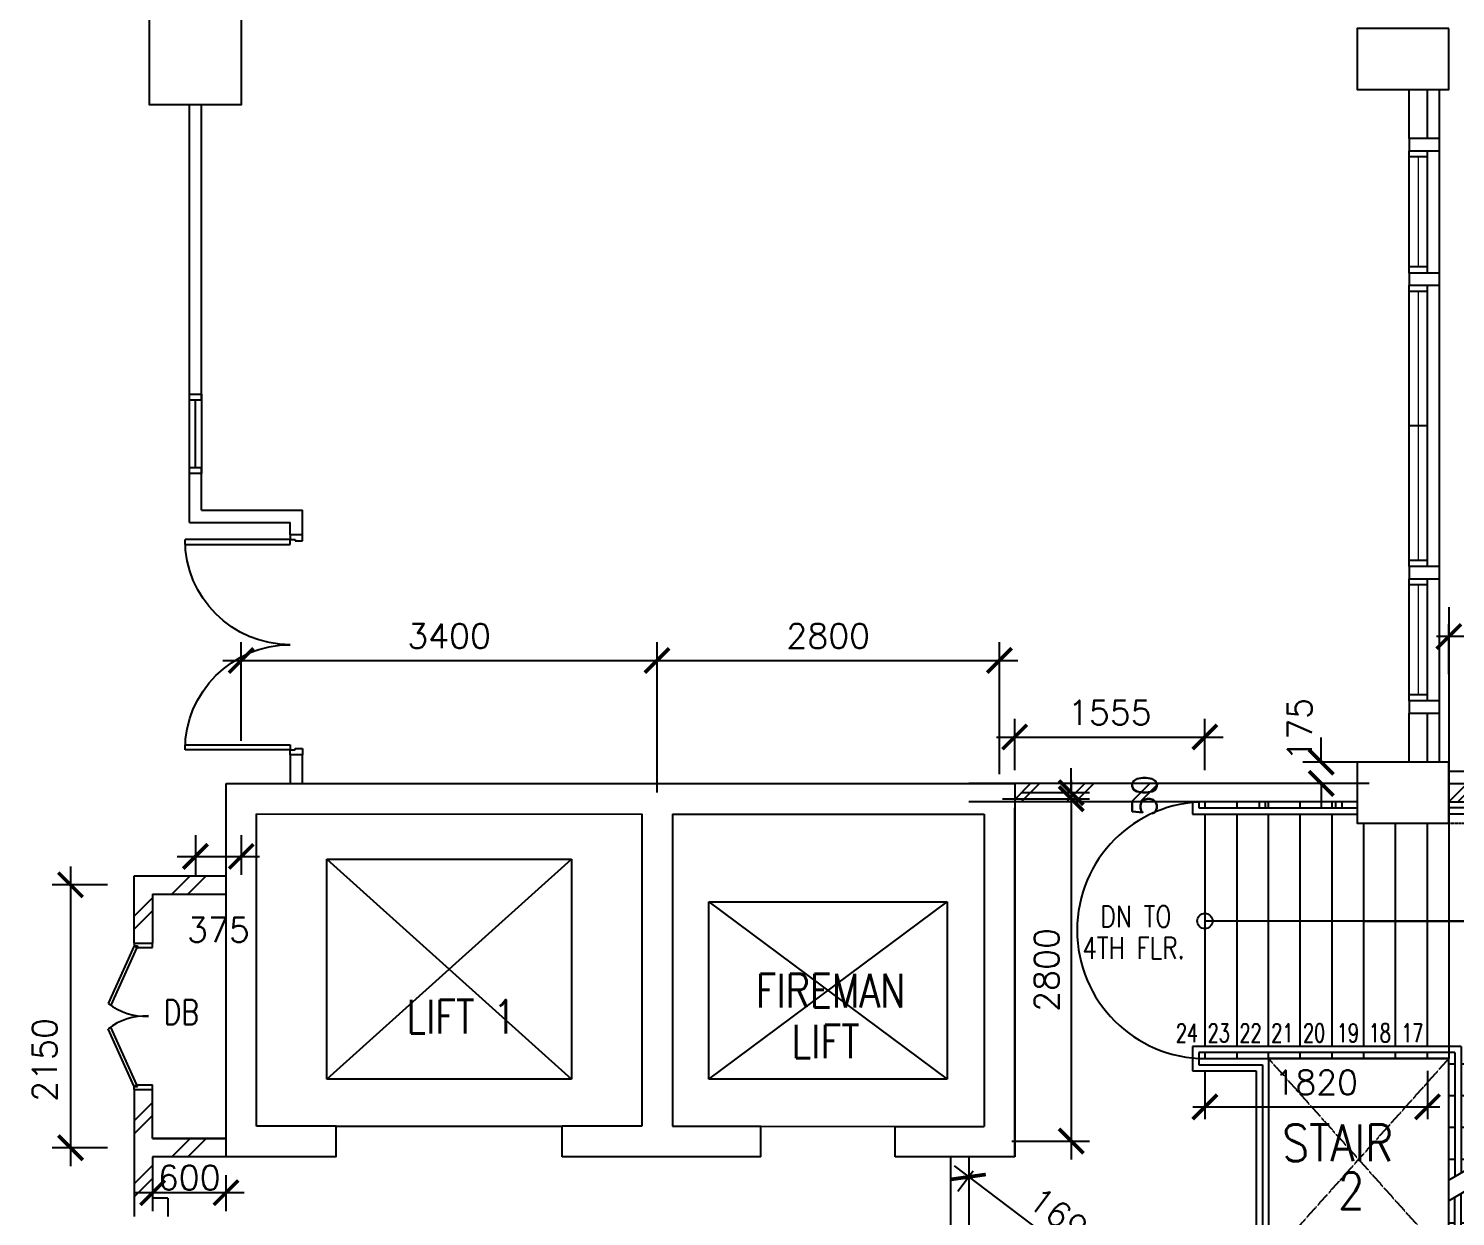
# Model space of a CAD drawing. Extents: x 2266480 to 2632177, y -858634 to -757244.
# Drawn here: x 2517684 to 2529354, y -811891 to -802174 of the extents above; entities that cross this region are included whole.
import ezdxf

# ---------------------------------------------------------------- set-up
doc = ezdxf.new("R2010")
doc.units = 0
doc.header["$LTSCALE"] = 10
doc.header["$MEASUREMENT"] = 0
doc.linetypes.add('HIDDEN', pattern=[0.375, 0.25, -0.125])
doc.layers.get('0').update_dxf_attribs({"linetype": 'CONTINUOUS'})
doc.layers.get('DEFPOINTS').update_dxf_attribs({"linetype": 'CONTINUOUS'})
for name, color, linetype in [('COL', 3, 'CONTINUOUS'), ('DIM', 7, 'CONTINUOUS'), ('DOOR', 5, 'CONTINUOUS'), ('DR', 7, 'CONTINUOUS'), ('FITT', 5, 'CONTINUOUS'), ('H', 1, 'CONTINUOUS'), ('hatch', 7, 'CONTINUOUS'), ('LINE', 7, 'CONTINUOUS'), ('partition', 7, 'CONTINUOUS'), ('rail', 1, 'CONTINUOUS'), ('stair', 7, 'CONTINUOUS'), ('T25', 7, 'CONTINUOUS'), ('WALL', 2, 'CONTINUOUS'), ('WIN', 5, 'CONTINUOUS')]:
    doc.layers.add(name, color=color, linetype=linetype)
doc.styles.add('ROMANS', font='romans')
doc.styles.get("Standard").update_dxf_attribs({"font": 'ROMANS.SHX'})
doc.dimstyles.new('STANDARD$0', dxfattribs={"dimscale": 0, "dimtxt": 8, "dimasz": 6, "dimexe": 1, "dimexo": 1, "dimgap": 3, "dimtad": 1, "dimdec": 0, "dimlfac": -1, "dimrnd": 1, "dimzin": 0, "dimdsep": 46, "dimtxsty": 'Standard', "dimcen": 0, "dimclrd": 5, "dimclre": 250, "dimadec": 0, "dimazin": 0, "dimtfac": 1, "dimtdec": 4, "dimtofl": 0, "dimtmove": 0, "dimatfit": 3, "dimfxl": 1, "dimtolj": 1, "dimtzin": 0, "dimarcsym": 0})

# ---------------------------------------------------------------- blocks, each defined once
blk = doc.blocks.new('FG')
at = {"layer": 'LINE', "linetype": 'Continuous'}
for points in [[(0, 0), (50, 0), (50, 100), (0, 100)], [(600, 0), (650, 0), (650, 100), (600, 100)]]:
    blk.add_lwpolyline(points, close=True, dxfattribs=at)
at = {"layer": 'LINE', "color": 5, "linetype": 'Continuous'}
for points in [[(600, 100), (50, 100)], [(50, 0), (600, 0)]]:
    blk.add_lwpolyline(points, dxfattribs=at)
at = {"layer": 'LINE', "color": 1, "linetype": 'Continuous'}
blk.add_lwpolyline([(50, 50), (600, 50)], dxfattribs=at)
blk = doc.blocks.new('_ARCHTICK')
at = {"color": 0, "linetype": 'ByBlock', "const_width": 0.15}
blk.add_lwpolyline([(-0.5, -0.5), (0.5, 0.5)], dxfattribs=at)
blk = doc.blocks.new('*D203')
at = {"color": 7, "lineweight": -2, "transparency": 16777216}
for p, q in [((2528256, -808174), (2528256, -807974)), ((2528649, -808174), (2528106, -808174)), ((2528649, -808349), (2528106, -808349)), ((2528256, -808349), (2528256, -808549))]:
    blk.add_line(p, q, dxfattribs=at)
at = {"layer": 'DEFPOINTS', "color": 0, "transparency": 16777216}
for p in [(2528256, -808174), (2528799, -808174), (2528799, -808349)]:
    blk.add_point(p, dxfattribs=at)
at = {"color": 7, "lineweight": -2, "transparency": 16777216, "xscale": 200, "yscale": 200, "zscale": 200}
for p, rotation in [((2528256, -808174), 270), ((2528256, -808349), 90)]:
    blk.add_blockref('_ARCHTICK', p, dxfattribs=dict(at, rotation=rotation))
at = {"color": 7, "transparency": 16777216, "insert": (2528080, -807906), "char_height": 200, "attachment_point": 5, "rotation": 90, "style": 'ROMANS'}
blk.add_mtext('\\A1;175', dxfattribs=at)
blk = doc.blocks.new('*D206')
at = {"layer": 'DEFPOINTS', "color": 0, "transparency": 16777216}
for p in [(2527304, -807969), (2525749, -808390), (2527304, -808390)]:
    blk.add_point(p, dxfattribs=at)
at = {"layer": 'DIM', "color": 7, "lineweight": -2, "transparency": 16777216}
for p, q in [((2525749, -808240), (2525749, -807819)), ((2527304, -808240), (2527304, -807819)), ((2525599, -807969), (2527454, -807969))]:
    blk.add_line(p, q, dxfattribs=at)
at = {"layer": 'DIM', "color": 7, "lineweight": -2, "transparency": 16777216, "xscale": 200, "yscale": 200, "zscale": 200, "rotation": 180}
blk.add_blockref('_ARCHTICK', (2525749, -807969), dxfattribs=at)
at = {"layer": 'DIM', "color": 7, "lineweight": -2, "transparency": 16777216, "xscale": 200, "yscale": 200, "zscale": 200}
blk.add_blockref('_ARCHTICK', (2527304, -807969), dxfattribs=at)
at = {"layer": 'DIM', "color": 7, "transparency": 16777216, "insert": (2526527, -807769), "char_height": 200, "attachment_point": 5, "style": 'ROMANS'}
blk.add_mtext('\\A1;1555', dxfattribs=at)
blk = doc.blocks.new('*D31')
at = {"layer": 'DEFPOINTS', "color": 0, "transparency": 16777216}
for p in [(2789953, -822492), (2792033, -822492), (2789953, -823199)]:
    blk.add_point(p, dxfattribs=at)
at = {"layer": 'stair', "color": 7, "lineweight": -2, "transparency": 16777216}
for p, q in [((2789953, -822592), (2789953, -823299)), ((2792033, -822592), (2792033, -823299)), ((2792133, -823199), (2789853, -823199))]:
    blk.add_line(p, q, dxfattribs=at)
at = {"layer": 'stair', "color": 7, "lineweight": -2, "transparency": 16777216, "xscale": 200, "yscale": 200, "zscale": 200, "rotation": 180}
blk.add_blockref('_ARCHTICK', (2789953, -823199), dxfattribs=at)
at = {"layer": 'stair', "color": 7, "lineweight": -2, "transparency": 16777216, "xscale": 200, "yscale": 200, "zscale": 200}
blk.add_blockref('_ARCHTICK', (2792033, -823199), dxfattribs=at)
at = {"layer": 'stair', "color": 7, "transparency": 16777216, "insert": (2790993, -822999), "char_height": 200, "attachment_point": 5, "style": 'ROMANS'}
blk.add_mtext('\\A1;2080', dxfattribs=at)
blk = doc.blocks.new('*D26')
at = {"color": 7, "lineweight": -2, "transparency": 16777216}
for p, q in [((2795290, -816892), (2795290, -819017)), ((2794799, -816992), (2795390, -816992)), ((2794799, -818917), (2795390, -818917))]:
    blk.add_line(p, q, dxfattribs=at)
at = {"layer": 'DEFPOINTS', "color": 0, "transparency": 16777216}
for p in [(2794699, -816992), (2794699, -818917), (2795290, -818917)]:
    blk.add_point(p, dxfattribs=at)
at = {"color": 7, "lineweight": -2, "transparency": 16777216, "xscale": 200, "yscale": 200, "zscale": 200}
for p, rotation in [((2795290, -816992), 90), ((2795290, -818917), 270)]:
    blk.add_blockref('_ARCHTICK', p, dxfattribs=dict(at, rotation=rotation))
at = {"color": 7, "transparency": 16777216, "insert": (2795090, -817954), "char_height": 200, "attachment_point": 5, "rotation": 90, "style": 'ROMANS'}
blk.add_mtext('\\A1;1925', dxfattribs=at)
blk = doc.blocks.new('*D27')
at = {"color": 7, "lineweight": -2, "transparency": 16777216}
for p, q in [((2792208, -815772), (2792208, -815364)), ((2794133, -815772), (2794133, -815364)), ((2794233, -815464), (2792108, -815464))]:
    blk.add_line(p, q, dxfattribs=at)
at = {"layer": 'DEFPOINTS', "color": 0, "transparency": 16777216}
for p in [(2792208, -815464), (2792208, -815872), (2794133, -815872)]:
    blk.add_point(p, dxfattribs=at)
at = {"color": 7, "lineweight": -2, "transparency": 16777216, "xscale": 200, "yscale": 200, "zscale": 200, "rotation": 180}
blk.add_blockref('_ARCHTICK', (2792208, -815464), dxfattribs=at)
at = {"color": 7, "lineweight": -2, "transparency": 16777216, "xscale": 200, "yscale": 200, "zscale": 200}
blk.add_blockref('_ARCHTICK', (2794133, -815464), dxfattribs=at)
at = {"color": 7, "transparency": 16777216, "insert": (2793170, -815264), "char_height": 200, "attachment_point": 5, "style": 'ROMANS'}
blk.add_mtext('\\A1;1925', dxfattribs=at)
blk = doc.blocks.new('*D28')
at = {"color": 7, "lineweight": -2, "transparency": 16777216}
for p, q in [((2795290, -822592), (2795290, -820467)), ((2794799, -820567), (2795390, -820567)), ((2794799, -822492), (2795390, -822492))]:
    blk.add_line(p, q, dxfattribs=at)
at = {"layer": 'DEFPOINTS', "color": 0, "transparency": 16777216}
for p in [(2794699, -820567), (2795290, -820567), (2794699, -822492)]:
    blk.add_point(p, dxfattribs=at)
at = {"color": 7, "lineweight": -2, "transparency": 16777216, "xscale": 200, "yscale": 200, "zscale": 200}
for p, rotation in [((2795290, -820567), 90), ((2795290, -822492), 270)]:
    blk.add_blockref('_ARCHTICK', p, dxfattribs=dict(at, rotation=rotation))
at = {"color": 7, "transparency": 16777216, "insert": (2795090, -821529), "char_height": 200, "attachment_point": 5, "rotation": 90, "style": 'ROMANS'}
blk.add_mtext('\\A1;1925', dxfattribs=at)
blk = doc.blocks.new('*D29')
at = {"color": 7, "lineweight": -2, "transparency": 16777216}
for p, q in [((2795290, -820667), (2795290, -818817)), ((2794799, -818917), (2795390, -818917)), ((2794799, -820567), (2795390, -820567))]:
    blk.add_line(p, q, dxfattribs=at)
at = {"layer": 'DEFPOINTS', "color": 0, "transparency": 16777216}
for p in [(2794699, -818917), (2795290, -818917), (2794699, -820567)]:
    blk.add_point(p, dxfattribs=at)
at = {"color": 7, "lineweight": -2, "transparency": 16777216, "xscale": 200, "yscale": 200, "zscale": 200}
for p, rotation in [((2795290, -818917), 90), ((2795290, -820567), 270)]:
    blk.add_blockref('_ARCHTICK', p, dxfattribs=dict(at, rotation=rotation))
at = {"color": 7, "transparency": 16777216, "insert": (2795090, -819742), "char_height": 200, "attachment_point": 5, "rotation": 90, "style": 'ROMANS'}
blk.add_mtext('\\A1;1650', dxfattribs=at)
blk = doc.blocks.new('*D30')
at = {"color": 7, "lineweight": -2, "transparency": 16777216}
for p, q in [((2794763, -818862), (2794763, -820622)), ((2794506, -818962), (2794863, -818962)), ((2794506, -820522), (2794863, -820522))]:
    blk.add_line(p, q, dxfattribs=at)
at = {"layer": 'DEFPOINTS', "color": 0, "transparency": 16777216}
for p in [(2794406, -818962), (2794406, -820522), (2794763, -820522)]:
    blk.add_point(p, dxfattribs=at)
at = {"color": 7, "lineweight": -2, "transparency": 16777216, "xscale": 200, "yscale": 200, "zscale": 200}
for p, rotation in [((2794763, -818962), 90), ((2794763, -820522), 270)]:
    blk.add_blockref('_ARCHTICK', p, dxfattribs=dict(at, rotation=rotation))
at = {"color": 7, "transparency": 16777216, "insert": (2794563, -819742), "char_height": 200, "attachment_point": 5, "rotation": 90, "style": 'ROMANS'}
blk.add_mtext('\\A1;1560', dxfattribs=at)
blk = doc.blocks.new('*D32')
at = {"layer": 'DEFPOINTS', "color": 0, "transparency": 16777216}
for p in [(2790213, -818917), (2792033, -818917), (2792033, -819312)]:
    blk.add_point(p, dxfattribs=at)
at = {"layer": 'stair', "color": 7, "lineweight": -2, "transparency": 16777216}
for p, q in [((2790213, -819017), (2790213, -819412)), ((2792033, -819017), (2792033, -819412)), ((2790113, -819312), (2792133, -819312))]:
    blk.add_line(p, q, dxfattribs=at)
at = {"layer": 'stair', "color": 7, "lineweight": -2, "transparency": 16777216, "xscale": 200, "yscale": 200, "zscale": 200, "rotation": 180}
blk.add_blockref('_ARCHTICK', (2790213, -819312), dxfattribs=at)
at = {"layer": 'stair', "color": 7, "lineweight": -2, "transparency": 16777216, "xscale": 200, "yscale": 200, "zscale": 200}
blk.add_blockref('_ARCHTICK', (2792033, -819312), dxfattribs=at)
at = {"layer": 'stair', "color": 7, "transparency": 16777216, "insert": (2791123, -819112), "char_height": 200, "attachment_point": 5, "style": 'ROMANS'}
blk.add_mtext('\\A1;1820', dxfattribs=at)
blk = doc.blocks.new('*D208')
at = {"layer": 'DEFPOINTS', "color": 0, "transparency": 16777216}
for p in [(2525499, -811399), (2526865, -812429), (2526738, -812596)]:
    blk.add_point(p, dxfattribs=at)
at = {"layer": 'DIM', "color": 7, "lineweight": -2, "transparency": 16777216}
for p, q in [((2525253, -811477), (2526858, -812687)), ((2525409, -811519), (2525283, -811687)), ((2526775, -812548), (2526648, -812716))]:
    blk.add_line(p, q, dxfattribs=at)
at = {"layer": 'DIM', "color": 7, "lineweight": -2, "transparency": 16777216, "xscale": 200, "yscale": 200, "zscale": 200}
for p, rotation in [((2525373, -811567), 142.9878429940844), ((2526738, -812596), 322.9878429940844)]:
    blk.add_blockref('_ARCHTICK', p, dxfattribs=dict(at, rotation=rotation))
at = {"layer": 'DIM', "color": 7, "transparency": 16777216, "insert": (2526176, -811922), "char_height": 200, "attachment_point": 5, "rotation": 322.9878, "style": 'ROMANS'}
blk.add_mtext('\\A1;1695', dxfattribs=at)
blk = doc.blocks.new('D1800-A')
at = {"layer": 'DR'}
for p, q in [((0, 0), (100, 0)), ((0, -50), (0, 0)), ((100, 0), (100, -40)), ((60, -50), (0, -50)), ((100, -40), (60, -40)), ((60, -40), (60, -50)), ((100, -40), (960, -40)), ((100, -80), (100, -40)), ((959, -80), (100, -80)), ((60, -1750), (0, -1750)), ((0, -1750), (0, -1800)), ((60, -1760), (60, -1750)), ((959, -1720), (100, -1720)), ((100, -1720), (100, -1760)), ((0, -1800), (100, -1800)), ((100, -1760), (60, -1760)), ((100, -1760), (960, -1760)), ((100, -1800), (100, -1760))]:
    blk.add_line(p, q, dxfattribs=at)
for centre, start, end in [((100, -40), 270.0001, 0), ((100, -1760), 0, 90)]:
    blk.add_arc(centre, 860, start, end, dxfattribs=at)
blk = doc.blocks.new('*D195')
at = {"layer": 'DEFPOINTS', "color": 0, "transparency": 16777216}
for p in [(2518699, -811403), (2519299, -811403), (2518699, -811696)]:
    blk.add_point(p, dxfattribs=at)
at = {"layer": 'DIM', "color": 7, "lineweight": -2, "transparency": 16777216}
for p, q in [((2518699, -811553), (2518699, -811846)), ((2519299, -811553), (2519299, -811846)), ((2519449, -811696), (2518549, -811696))]:
    blk.add_line(p, q, dxfattribs=at)
at = {"layer": 'DIM', "color": 7, "lineweight": -2, "transparency": 16777216, "xscale": 200, "yscale": 200, "zscale": 200, "rotation": 180}
blk.add_blockref('_ARCHTICK', (2518699, -811696), dxfattribs=at)
at = {"layer": 'DIM', "color": 7, "lineweight": -2, "transparency": 16777216, "xscale": 200, "yscale": 200, "zscale": 200}
blk.add_blockref('_ARCHTICK', (2519299, -811696), dxfattribs=at)
at = {"layer": 'DIM', "color": 7, "transparency": 16777216, "insert": (2518999, -811573), "char_height": 200, "attachment_point": 5, "style": 'ROMANS'}
blk.add_mtext('\\A1;600', dxfattribs=at)
blk = doc.blocks.new('*D74')
at = {"layer": 'DEFPOINTS', "color": 0, "transparency": 16777216}
for p in [(2518481, -809178), (2518028, -811328), (2518481, -811328)]:
    blk.add_point(p, dxfattribs=at)
at = {"layer": 'DIM', "color": 7, "lineweight": -2, "transparency": 16777216}
for p, q in [((2518028, -809028), (2518028, -811478)), ((2518331, -809178), (2517878, -809178)), ((2518331, -811328), (2517878, -811328))]:
    blk.add_line(p, q, dxfattribs=at)
at = {"layer": 'DIM', "color": 7, "lineweight": -2, "transparency": 16777216, "xscale": 200, "yscale": 200, "zscale": 200}
for p, rotation in [((2518028, -809178), 90), ((2518028, -811328), 270)]:
    blk.add_blockref('_ARCHTICK', p, dxfattribs=dict(at, rotation=rotation))
at = {"layer": 'DIM', "color": 7, "transparency": 16777216, "insert": (2517816, -810610), "char_height": 200, "attachment_point": 5, "rotation": 90, "style": 'ROMANS'}
blk.add_mtext('\\A1;2150', dxfattribs=at)
blk = doc.blocks.new('*D552')
at = {"layer": 'DEFPOINTS', "color": 0, "transparency": 16777216}
for p in [(2522824, -807343), (2519424, -808149), (2522824, -808150)]:
    blk.add_point(p, dxfattribs=at)
at = {"layer": 'DIM', "color": 7, "lineweight": -2, "transparency": 16777216}
for p, q in [((2519424, -807999), (2519424, -807193)), ((2522824, -808000), (2522824, -807193)), ((2519274, -807343), (2522974, -807343))]:
    blk.add_line(p, q, dxfattribs=at)
at = {"layer": 'DIM', "color": 7, "lineweight": -2, "transparency": 16777216, "xscale": 200, "yscale": 200, "zscale": 200, "rotation": 180}
blk.add_blockref('_ARCHTICK', (2519424, -807343), dxfattribs=at)
at = {"layer": 'DIM', "color": 7, "lineweight": -2, "transparency": 16777216, "xscale": 200, "yscale": 200, "zscale": 200}
blk.add_blockref('_ARCHTICK', (2522824, -807343), dxfattribs=at)
at = {"layer": 'DIM', "color": 7, "transparency": 16777216, "insert": (2521124, -807143), "char_height": 200, "attachment_point": 5, "style": 'ROMANS'}
blk.add_mtext('\\A1;3400', dxfattribs=at)
blk = doc.blocks.new('*D556')
at = {"layer": 'DEFPOINTS', "color": 0, "transparency": 16777216}
for p in [(2525624, -807343), (2522824, -808424), (2525624, -808424)]:
    blk.add_point(p, dxfattribs=at)
at = {"layer": 'DIM', "color": 7, "lineweight": -2, "transparency": 16777216}
for p, q in [((2522824, -808274), (2522824, -807193)), ((2525624, -808274), (2525624, -807193)), ((2522674, -807343), (2525774, -807343))]:
    blk.add_line(p, q, dxfattribs=at)
at = {"layer": 'DIM', "color": 7, "lineweight": -2, "transparency": 16777216, "xscale": 200, "yscale": 200, "zscale": 200, "rotation": 180}
blk.add_blockref('_ARCHTICK', (2522824, -807343), dxfattribs=at)
at = {"layer": 'DIM', "color": 7, "lineweight": -2, "transparency": 16777216, "xscale": 200, "yscale": 200, "zscale": 200}
blk.add_blockref('_ARCHTICK', (2525624, -807343), dxfattribs=at)
at = {"layer": 'DIM', "color": 7, "transparency": 16777216, "insert": (2524224, -807143), "char_height": 200, "attachment_point": 5, "style": 'ROMANS'}
blk.add_mtext('\\A1;2800', dxfattribs=at)
blk = doc.blocks.new('*D553')
at = {"layer": 'DEFPOINTS', "color": 0, "transparency": 16777216}
for p in [(2525499, -808474), (2525576, -811274), (2526211, -811274)]:
    blk.add_point(p, dxfattribs=at)
at = {"layer": 'DIM', "color": 7, "lineweight": -2, "transparency": 16777216}
for p, q in [((2526211, -808324), (2526211, -811424)), ((2525649, -808474), (2526361, -808474)), ((2525726, -811274), (2526361, -811274))]:
    blk.add_line(p, q, dxfattribs=at)
at = {"layer": 'DIM', "color": 7, "lineweight": -2, "transparency": 16777216, "xscale": 200, "yscale": 200, "zscale": 200}
for p, rotation in [((2526211, -808474), 90), ((2526211, -811274), 270)]:
    blk.add_blockref('_ARCHTICK', p, dxfattribs=dict(at, rotation=rotation))
at = {"layer": 'DIM', "color": 7, "transparency": 16777216, "insert": (2526011, -809874), "char_height": 200, "attachment_point": 5, "rotation": 90, "style": 'ROMANS'}
blk.add_mtext('\\A1;2800', dxfattribs=at)
blk = doc.blocks.new('*D554')
at = {"layer": 'DEFPOINTS', "color": 0, "transparency": 16777216}
for p in [(2525649, -808424), (2526211, -808424), (2525649, -808474)]:
    blk.add_point(p, dxfattribs=at)
at = {"layer": 'FITT', "color": 7, "lineweight": -2, "transparency": 16777216}
for p, q in [((2526211, -808424), (2526211, -808224)), ((2525799, -808424), (2526361, -808424)), ((2525799, -808474), (2526361, -808474)), ((2526211, -808474), (2526211, -808674))]:
    blk.add_line(p, q, dxfattribs=at)
at = {"layer": 'FITT', "color": 7, "lineweight": -2, "transparency": 16777216, "xscale": 200, "yscale": 200, "zscale": 200}
for p, rotation in [((2526211, -808424), 270), ((2526211, -808474), 90)]:
    blk.add_blockref('_ARCHTICK', p, dxfattribs=dict(at, rotation=rotation))
at = {"layer": 'FITT', "color": 7, "transparency": 16777216, "insert": (2526811, -808449), "char_height": 200, "attachment_point": 5, "rotation": 90, "style": 'ROMANS'}
blk.add_mtext('\\A1;50', dxfattribs=at)
blk = doc.blocks.new('*D555')
at = {"layer": 'DEFPOINTS', "color": 0, "transparency": 16777216}
for p in [(2519049, -808623), (2519424, -808623), (2519424, -808946)]:
    blk.add_point(p, dxfattribs=at)
at = {"layer": 'FITT', "color": 7, "lineweight": -2, "transparency": 16777216}
for p, q in [((2519049, -808773), (2519049, -809096)), ((2519424, -808773), (2519424, -809096)), ((2518899, -808946), (2519574, -808946))]:
    blk.add_line(p, q, dxfattribs=at)
at = {"layer": 'FITT', "color": 7, "lineweight": -2, "transparency": 16777216, "xscale": 200, "yscale": 200, "zscale": 200, "rotation": 180}
blk.add_blockref('_ARCHTICK', (2519049, -808946), dxfattribs=at)
at = {"layer": 'FITT', "color": 7, "lineweight": -2, "transparency": 16777216, "xscale": 200, "yscale": 200, "zscale": 200}
blk.add_blockref('_ARCHTICK', (2519424, -808946), dxfattribs=at)
at = {"layer": 'FITT', "color": 7, "transparency": 16777216, "insert": (2519237, -809546), "char_height": 200, "attachment_point": 5, "style": 'ROMANS'}
blk.add_mtext('\\A1;375', dxfattribs=at)
blk = doc.blocks.new('AMSTR1-E')
for p, q in [((1212.5, -1050), (1212.5, -2480)), ((1212.5, -3000), (1212.5, -4950))]:
    blk.add_line(p, q)
at = {"layer": 'COL'}
for points in [[(250, 250), (-500, 250), (-500, -250), (250, -250)], [(2325, -375), (2325, 75), (1875, 75), (1875, -75), (2175, -75), (2175, -375)], [(2325, -5625), (2325, -6075), (1875, -6075), (1875, -5925), (2175, -5925), (2175, -5625)], [(250, -5750), (-500, -5750), (-500, -6250), (250, -6250)]]:
    blk.add_lwpolyline(points, close=True, dxfattribs=at)
at = {"layer": 'H'}
for p, q in [((2175, -800), (2325, -650)), ((2175, -870.7), (2325, -720.7)), ((2175, -1113.4), (2325, -963.4)), ((2175, -1184.2), (2325, -1034.2)), ((2175, -1735), (2325, -1585)), ((2175, -1805.7), (2325, -1655.7)), ((2175, -2095.8), (2325, -1945.8)), ((2175, -2166.6), (2325, -2016.6)), ((2175, -2897.8), (2325, -2747.8)), ((2175, -2968.6), (2325, -2818.6)), ((2175, -3258.7), (2325, -3108.7)), ((2175, -3329.4), (2325, -3179.4)), ((2175, -3963.8), (2325, -3813.8)), ((2175, -4034.5), (2325, -3884.5)), ((2175, -4324.7), (2325, -4174.7)), ((2175, -4395.4), (2325, -4245.4)), ((2175, -4970.4), (2325, -4820.4)), ((2175, -5041.1), (2325, -4891.1)), ((2175, -5331.3), (2325, -5181.3)), ((2175, -5402), (2325, -5252))]:
    blk.add_line(p, q, dxfattribs=at)
at = {"layer": 'hatch', "color": 1}
for p, q in [((251.1, -75), (401.1, 75)), ((322.8, -75), (472.8, 75)), ((685.1, -75), (835.1, 75)), ((756.8, -75), (906.8, 75)), ((1118.1, -75), (1268.1, 75)), ((1189.7, -75), (1339.7, 75)), ((1509.5, -75), (1659.5, 75)), ((1581.2, -75), (1731.2, 75)), ((251.1, -6075), (401.1, -5925)), ((322.8, -6075), (472.8, -5925)), ((685.1, -6075), (835.1, -5925)), ((756.8, -6075), (906.8, -5925)), ((1118.1, -6075), (1268.1, -5925)), ((1189.7, -6075), (1339.7, -5925)), ((1509.5, -6075), (1659.5, -5925)), ((1581.2, -6075), (1731.2, -5925))]:
    blk.add_line(p, q, dxfattribs=at)
at = {"layer": 'rail', "color": 203}
for p, q in [((-1845, -75), (-1845, -175)), ((-1795, -75), (-1795, -125)), ((-1298, -125), (-1298, -75)), ((-1248, -125), (-1248, -75)), ((-673, -125), (-673, -75)), ((-623, -125), (-623, -75)), ((850, -125), (850, -75)), ((900, -125), (900, -75)), ((1475, -125), (1475, -75)), ((1525, -125), (1525, -75)), ((-1845, -175), (-500, -175)), ((-1795, -125), (-500, -125)), ((2125, -125), (250, -125)), ((2075, -175), (250, -175)), ((2075, -175), (2075, -2122.5)), ((2125, -125), (2125, -2094.3)), ((350, -2075), (-1845, -2075)), ((-1845, -2075), (-1845, -2275)), ((350, -2075), (350, -3111.2)), ((300, -2125), (-1795, -2125)), ((-1795, -2125), (-1795, -2225)), ((300, -2125), (300, -3140.1)), ((-1845, -2275), (-1325, -2275)), ((-1795, -2225), (-1275, -2225)), ((-1325, -2275), (-1325, -3725)), ((-1275, -2225), (-1275, -3775)), ((2075, -2283.7), (2075, -5825)), ((2125, -2255.6), (2125, -5875)), ((300, -3875), (300, -3309.9)), ((350, -3925), (350, -3280.6)), ((-2105, -3725), (-2105, -3925)), ((-2105, -3725), (-1325, -3725)), ((-2055, -3775), (-2055, -3875)), ((-2055, -3775), (-1275, -3775)), ((350, -3925), (-2105, -3925)), ((300, -3875), (-2055, -3875)), ((-2105, -5825), (-500, -5825)), ((-2105, -5825), (-2105, -5925)), ((2075, -5825), (250, -5825)), ((-2055, -5875), (-500, -5875)), ((-2055, -5875), (-2055, -5925)), ((2125, -5875), (250, -5875)), ((850, -5875), (850, -5925)), ((900, -5875), (900, -5925)), ((1475, -5875), (1475, -5925)), ((1525, -5875), (1525, -5925))]:
    blk.add_line(p, q, dxfattribs=at)
at = {"layer": 'stair', "color": 5, "linetype": 'HIDDEN'}
for p, q in [((2175, 1487.5), (2175, -375)), ((250, -250), (3649.8, -250)), ((-1225, -3825), (250, -2175)), ((-1225, -2175), (250, -3825)), ((2325, -2175), (3649.8, -2175)), ((1901.6, -2220), (3067.5, -2220)), ((1901.6, -3780), (3067.5, -3780)), ((2325, -3825), (3649.8, -3825)), ((250, -5750), (3649.8, -5750))]:
    blk.add_line(p, q, dxfattribs=at)
at = {"layer": 'stair'}
for p, q in [((-1745, -75), (-1745, -125)), ((-1485, -75), (-1485, -125)), ((-1225, -125), (-1225, -75)), ((-965, -125), (-965, -75)), ((-705, -125), (-705, -75)), ((-1745, -175), (-1745, -2075)), ((-1485, -175), (-1485, -2075)), ((-1225, -2075), (-1225, -175)), ((-965, -2075), (-965, -175)), ((-705, -2075), (-705, -175)), ((-445, -2075), (-445, -250)), ((-185, -2075), (-185, -250)), ((75, -2075), (75, -250)), ((-1745, -1049.6), (1212.5, -1049.6)), ((-445, -1050), (1212.5, -1050)), ((-1745, -2125), (-1745, -2175)), ((-1745, -2175), (250, -2175)), ((-1485, -2125), (-1485, -2175)), ((-1225, -2175), (-1225, -2125)), ((250, -2175), (-1225, -2175)), ((-1225, -2175), (-1225, -3825)), ((-965, -2175), (-965, -2125)), ((-705, -2175), (-705, -2125)), ((-445, -2175), (-445, -2125)), ((-185, -2175), (-185, -2125)), ((75, -2175), (75, -2125)), ((250, -3825), (250, -2175)), ((300, -2220), (248.9, -2220)), ((1901.6, -2220), (350, -2220)), ((300, -2480), (248.9, -2480)), ((1439.3, -2480), (350, -2480)), ((2075, -2480), (1725.7, -2480)), ((2173.9, -2480), (2125, -2480)), ((300, -2740), (248.9, -2740)), ((992.5, -2740), (350, -2740)), ((2075, -2740), (1389.7, -2740)), ((2173.9, -2740), (2125, -2740)), ((300, -3000), (248.9, -3000)), ((542.5, -3000), (350, -3000)), ((2075, -3000), (828.1, -3000)), ((2173.9, -3000), (2125, -3000)), ((2075, -3260), (385.1, -3260)), ((2173.9, -3260), (2125, -3260)), ((300, -3520), (248.9, -3520)), ((2075, -3520), (350, -3520)), ((2173.9, -3520), (2125, -3520)), ((75, -3825), (-2005, -3825)), ((-2005, -3825), (-2005, -3875)), ((-1745, -3825), (-1745, -3875)), ((-1485, -3825), (-1485, -3875)), ((250, -3825), (-1485, -3825)), ((-1225, -3825), (-1225, -3875)), ((-965, -3825), (-965, -3875)), ((-705, -3825), (-705, -3875)), ((-445, -3825), (-445, -3875)), ((-185, -3825), (-185, -3875)), ((75, -3825), (75, -3875)), ((300, -3780), (248.9, -3780)), ((2173.9, -3780), (350, -3780)), ((-2005, -3925), (-2005, -5825)), ((-1745, -3925), (-1745, -5825)), ((-1485, -3925), (-1485, -5825)), ((-1225, -3925), (-1225, -5825)), ((-965, -3925), (-965, -5825)), ((-705, -3925), (-705, -5825)), ((-445, -3925), (-445, -5750)), ((-185, -3925), (-185, -5750)), ((75, -3925), (75, -5750)), ((-2005, -4950), (1212.5, -4950)), ((-2005, -5875), (-2005, -5925)), ((-1745, -5875), (-1745, -5925)), ((-1485, -5875), (-1485, -5925)), ((-1225, -5875), (-1225, -5925)), ((-1225, -5875), (-1225, -5925)), ((-965, -5875), (-965, -5925)), ((-965, -5875), (-965, -5925)), ((-705, -5875), (-705, -5925)), ((-705, -5875), (-705, -5925))]:
    blk.add_line(p, q, dxfattribs=at)
at = {"layer": 'stair', "linetype": 'HIDDEN'}
blk.add_line((-485, -3825), (-1045, -3825), dxfattribs=at)
at = {"layer": 'stair'}
for points in [[(2175, -2066.2), (1272.4, -2573.9), (1315, -2645.3), (1012.2, -2645.3), (1049.2, -2707.3), (250, -3169)], [(2175, -2227.5), (1357.9, -2686.7), (1394.9, -2748.7), (1092, -2748.7)], [(1092, -2748.7), (1134.7, -2820.1), (250, -3339.3)]]:
    blk.add_lwpolyline(points, dxfattribs=at)
at = {"layer": 'stair', "color": 4, "linetype": 'Continuous'}
for points in [[(875.4, -2345.2), (1212.5, -2480), (1549.6, -2345.2)], [(875.4, -3134.8), (1212.5, -3000), (1549.6, -3134.8)]]:
    blk.add_lwpolyline(points, dxfattribs=at)
at = {"layer": 'stair', "color": 2, "linetype": 'Continuous'}
for centre in [(-1745, -1049.6), (-2005, -4950)]:
    blk.add_circle(centre, 62.5, dxfattribs=at)
at = {"layer": 'WALL', "color": 253}
for p, q in [((250, 175), (2425, 175)), ((2425, 175), (2425, -6175)), ((2425, -6175), (250, -6175))]:
    blk.add_line(p, q, dxfattribs=at)
at = {"layer": 'WALL'}
for p, q in [((250, 75), (1875, 75)), ((250, -75), (1875, -75)), ((2175, -375), (2175, -1225)), ((2325, -375), (2325, -1225)), ((2325, -1225), (2175, -1225)), ((2175, -1475), (2325, -1475)), ((2175, -1475), (2175, -2325)), ((2325, -1475), (2325, -2325)), ((2325, -2325), (2175, -2325)), ((2175, -2575), (2175, -3425)), ((2175, -2575), (2325, -2575)), ((2325, -2575), (2325, -3425)), ((2175, -3425), (2325, -3425)), ((2175, -3675), (2175, -4525)), ((2175, -3675), (2325, -3675)), ((2325, -3675), (2325, -4525)), ((2175, -4525), (2325, -4525)), ((2175, -4775), (2175, -5625)), ((2175, -4775), (2325, -4775)), ((2325, -4775), (2325, -5625)), ((1875, -5925), (250, -5925)), ((1875, -6075), (250, -6075))]:
    blk.add_line(p, q, dxfattribs=at)
at = {"layer": 'WIN'}
for p, q in [((2175, -1475), (2175, -1225)), ((2325, -1475), (2325, -1225)), ((2175, -2575), (2175, -2325)), ((2325, -2575), (2325, -2325)), ((2175, -3425), (2175, -3675)), ((2325, -3425), (2325, -3675)), ((2175, -4525), (2175, -4775)), ((2325, -4525), (2325, -4775))]:
    blk.add_line(p, q, dxfattribs=at)
at = {"layer": 'WIN', "const_width": 10, "flags": 128}
for points in [[(2250, -1225), (2250, -1475)], [(2250, -2325), (2250, -2575)], [(2250, -3675), (2250, -3425)], [(2250, -4775), (2250, -4525)]]:
    blk.add_lwpolyline(points, dxfattribs=at)
at = {"color": 2, "style": 'ROMANS', "width": 0.85}
for s, p in [('STAIR', (-1112, -3014.8)), ('2', (-657.5, -3406))]:
    blk.add_text(s, height=300, dxfattribs=at).set_placement(p)
at = {"layer": 'stair', "color": 7, "linetype": 'Continuous', "style": 'ROMANS', "width": 0.7}
for s, p in [('24', (-1981.7, -2039.9)), ('23', (-1721.7, -2039.9)), ('22', (-1461.7, -2039.9)), ('21', (-1201.7, -2039.9)), ('20', (-941.7, -2039.9)), ('19', (-665.7, -2039.9)), ('18', (-404.7, -2039.9)), ('17', (-138.7, -2039.9)), ('16', (408, -2163.2)), ('15', (408, -2423.2)), ('14', (408, -2683.2)), ('13', (408, -2925.2)), ('12', (409.1, -3214.9)), ('11', (414.4, -3484.9)), ('10', (414.4, -3749.9)), ('1', (-1969.6, -4150)), ('2', (-1712, -4139.5)), ('3', (-1462.5, -4139.5)), ('4', (-1208.9, -4144.7)), ('5', (-942.5, -4144.7)), ('6', (-676.1, -4144.7)), ('7', (-422.5, -4150)), ('8', (-138.3, -4150)), ('9', (121.7, -4150))]:
    blk.add_text(s, height=150, dxfattribs=at).set_placement(p)
at = {"color": 1}
dim = blk.add_linear_dim(base=(250, 1278), p1=(2175, 869.7), p2=(250, 869.7), dimstyle='STANDARD$0', override={"dimscale": 100, "dimtxt": 2, "dimasz": 2, "dimgap": 1, "dimtxsty": 'ROMANS', "dimblk": 'ARCHTICK', "dimdle": 1, "dimclrd": 7, "dimclre": 7, "dimclrt": 7, "dimtdec": 0, "dimtmove": 2}, dxfattribs=at)
dim.commit()
dim.dimension.update_dxf_attribs({"geometry": '*D27', "text_midpoint": (1212.5, 1478), "insert": (-2791957.6, 816741.8)})
for base, p1, p2, angle, picture, middle in [((3332.6, -2175), (2741.5, -250), (2741.5, -2175), 90, '*D26', (3132.6, -1212.5)), ((3332.6, -2175), (2741.5, -3825), (2741.5, -2175), 270, '*D29', (3132.6, -3000)), ((3332.6, -3825), (2741.5, -5750), (2741.5, -3825), 270, '*D28', (3132.6, -4787.5))]:
    dim = blk.add_linear_dim(base=base, p1=p1, p2=p2, angle=angle, dimstyle='STANDARD$0', override={"dimscale": 100, "dimtxt": 2, "dimasz": 2, "dimgap": 1, "dimtxsty": 'ROMANS', "dimblk": 'ARCHTICK', "dimdle": 1, "dimclrd": 7, "dimclre": 7, "dimclrt": 7, "dimtdec": 0, "dimtmove": 2}, dxfattribs=at)
    dim.commit()
    dim.dimension.update_dxf_attribs({"geometry": picture, "text_midpoint": middle, "insert": (-2791957.6, 816741.8)})
dim = blk.add_aligned_dim(p1=(2448.5, -2220), p2=(2448.5, -3780), distance=357, dimstyle='STANDARD$0', override={"dimscale": 100, "dimtxt": 2, "dimasz": 2, "dimgap": 1, "dimtxsty": 'ROMANS', "dimblk": 'ARCHTICK', "dimdle": 1, "dimclrd": 7, "dimclre": 7, "dimclrt": 7, "dimtdec": 0, "dimtmove": 2}, dxfattribs=at)
dim.commit()
dim.dimension.update_dxf_attribs({"geometry": '*D30', "text_midpoint": (2605.5, -3000), "insert": (-2791957.6, 816741.8)})
at = {"layer": 'stair'}
dim = blk.add_linear_dim(base=(75, -2570), p1=(-1745, -2175), p2=(75, -2175), dimstyle='STANDARD$0', override={"dimscale": 100, "dimtxt": 2, "dimasz": 2, "dimgap": 1, "dimtxsty": 'ROMANS', "dimblk": 'ARCHTICK', "dimdle": 1, "dimclrd": 7, "dimclre": 7, "dimclrt": 7, "dimtdec": 0, "dimtmove": 2}, dxfattribs=at)
dim.commit()
dim.dimension.update_dxf_attribs({"geometry": '*D32', "text_midpoint": (-835, -2370), "insert": (-2791957.6, 816741.8)})
at = {"layer": 'stair', "color": 1}
dim = blk.add_linear_dim(base=(-2005, -6457.1), p1=(75, -5750), p2=(-2005, -5750), dimstyle='STANDARD$0', override={"dimscale": 100, "dimtxt": 2, "dimasz": 2, "dimgap": 1, "dimtxsty": 'ROMANS', "dimblk": 'ARCHTICK', "dimdle": 1, "dimclrd": 7, "dimclre": 7, "dimclrt": 7, "dimtdec": 0, "dimtmove": 2}, dxfattribs=at)
dim.commit()
dim.dimension.update_dxf_attribs({"geometry": '*D31', "text_midpoint": (-965, -6257.1), "insert": (-2791957.6, 816741.8)})

msp = doc.modelspace()

# ---------------------------------------------------------------- linework, layer by layer
at = {"color": 0}
for p, q in [((2529224.5, -808174.1), (2529224.5, -802674.1)), ((2519824.5, -806314.1), (2519824.5, -806214.1)), ((2519924.5, -806314.1), (2519924.5, -806114.1)), ((2519924.5, -808348.4), (2519924.5, -808114.1)), ((2520124.5, -808968.1), (2522124.5, -810768.1)), ((2520124.5, -810768.1), (2522124.5, -808968.1)), ((2523247.7, -809318.1), (2525197.7, -810768.1)), ((2523247.7, -810768.1), (2525197.7, -809318.1)), ((2520199.5, -811153.1), (2522049.5, -811153.1)), ((2523672.7, -811153.2), (2524772.7, -811153.4))]:
    msp.add_line(p, q, dxfattribs=at)
at = {"color": 0, "ltscale": 2}
for p, q in [((2519299.5, -811403.1), (2519299.5, -808348.2)), ((2519299.5, -808348.2), (2525749.5, -808349.1)), ((2525749.5, -808349.1), (2525749.5, -811403.1)), ((2525749.5, -811403.1), (2525749.5, -808548.3)), ((2519549.5, -808598.2), (2522699.5, -808598.7)), ((2519549.5, -811153.1), (2519549.5, -808598.2)), ((2519549.5, -811153.1), (2519549.5, -808598.3)), ((2519549.5, -811153.1), (2519549.5, -808598.3)), ((2522699.5, -808598.3), (2522699.5, -811153.1)), ((2522699.5, -808598.3), (2522699.5, -811153.1)), ((2522949.5, -808598.7), (2522949.5, -811153.1)), ((2522949.5, -808598.7), (2525499.5, -808599.1)), ((2525499.5, -808599.1), (2525499.1, -811153.5)), ((2522949.5, -808797.8), (2522949.5, -811153.1)), ((2520124.5, -808968.1), (2522124.5, -808968.1)), ((2520124.5, -810768.1), (2520124.5, -808968.1)), ((2522124.5, -808968.1), (2522124.5, -810768.1)), ((2523247.7, -810768.1), (2523247.7, -809318.1)), ((2523247.7, -809318.1), (2525197.7, -809318.1)), ((2525197.7, -809318.1), (2525197.7, -810768.1)), ((2522124.5, -810768.1), (2520124.5, -810768.1)), ((2525197.7, -810768.1), (2523247.7, -810768.1)), ((2520199.5, -811153.1), (2519549.5, -811153.1)), ((2520199.5, -811403.1), (2520199.5, -811153.1)), ((2522699.5, -811153.1), (2522049.5, -811153.1)), ((2522049.5, -811403.1), (2522049.5, -811153.1)), ((2522949.5, -811153.1), (2523672.7, -811153.2)), ((2523672.7, -811403.1), (2523672.7, -811153.1)), ((2524772.7, -811403.1), (2524772.7, -811153.4)), ((2524772.7, -811153.4), (2525499.1, -811153.5)), ((2520199.5, -811403.1), (2519299.5, -811403.1)), ((2522949.5, -811403.1), (2522049.5, -811403.1)), ((2523672.7, -811403.1), (2522949.5, -811403.1)), ((2525749.5, -811403.1), (2524772.7, -811403.1)), ((2525749.5, -811403.1), (2524824.5, -811403.1))]:
    msp.add_line(p, q, dxfattribs=at)
at = {"layer": 'COL', "color": 0}
for points in [[(2519424.5, -802049.1), (2519424.5, -802799.1), (2518674.5, -802799.1), (2518674.5, -802049.1)], [(2529299.5, -802174.1), (2528549.5, -802174.1), (2528549.5, -802674.1), (2529299.5, -802674.1)]]:
    msp.add_lwpolyline(points, close=True, dxfattribs=at)
at = {"layer": 'DIM', "color": 0}
msp.add_line((2522824.5, -808424.1), (2522824.5, -807630.7), dxfattribs=at)
at = {"layer": 'DOOR', "color": 0}
for p, q in [((2518549.5, -809677), (2518336.2, -810147.9)), ((2518570.3, -809690.8), (2518356.3, -810162.8)), ((2518549.5, -809652), (2518549.5, -809677)), ((2518549.5, -809677), (2518574.5, -809677)), ((2518570.3, -809690.8), (2518549.5, -809677)), ((2518574.5, -809677), (2518574.5, -809690)), ((2518574.5, -809690), (2518699.5, -809690)), ((2518699.5, -809690), (2518699.5, -809654.2)), ((2518549.5, -810827), (2518336.2, -810356)), ((2518570.3, -810813.1), (2518356.3, -810341.1)), ((2518570.3, -810813.1), (2518549.5, -810827)), ((2518549.5, -810827), (2518574.5, -810827)), ((2518549.5, -810852), (2518549.5, -810827)), ((2518574.5, -810827), (2518574.5, -810814)), ((2518574.5, -810814), (2518699.5, -810814)), ((2518699.5, -810852), (2518699.5, -810814))]:
    msp.add_line(p, q, dxfattribs=at)
for centre, start, end in [((2518643.2, -809754.6), 232.03455, 272.4491), ((2518643.2, -810749.4), 87.5509, 127.96545)]:
    msp.add_arc(centre, 499, start, end, dxfattribs=at)
at = {"layer": 'DR', "color": 0}
msp.add_arc((2527309.4, -809549.1), 1050, 90.11399, 269.88601, dxfattribs=at)
at = {"layer": 'hatch', "color": 0}
for p, q in [((2525749.5, -808479.2), (2525879.6, -808349.1)), ((2525801.3, -808499.1), (2525951.3, -808349.1)), ((2526173.6, -808499.1), (2526323.6, -808349.1)), ((2526245.3, -808499.1), (2526395.3, -808349.1)), ((2526703.6, -808499.1), (2526853.6, -808349.1)), ((2526775.3, -808499.1), (2526925.3, -808349.1)), ((2519005.3, -809103.1), (2518855.3, -809253.1)), ((2519137.7, -809103.1), (2518987.7, -809253.1)), ((2518549.5, -809433.6), (2518699.5, -809283.6)), ((2518549.5, -809539.7), (2518699.5, -809389.7)), ((2518549.5, -811108.1), (2518699.5, -810958.1)), ((2518549.5, -811214.1), (2518699.5, -811064.1)), ((2519005.3, -811253.1), (2518855.3, -811403.1)), ((2519137.7, -811253.1), (2518987.7, -811403.1)), ((2518549.5, -811623.7), (2518699.5, -811473.7)), ((2518549.5, -811729.7), (2518699.5, -811579.7))]:
    msp.add_line(p, q, dxfattribs=at)
at = {"layer": 'partition', "color": 0}
for p, q in [((2518999.5, -806214.1), (2519824.5, -806214.1)), ((2519099.5, -806114.1), (2519924.5, -806114.1))]:
    msp.add_line(p, q, dxfattribs=at)
at = {"layer": 'stair', "color": 0}
for p, q in [((2518999.5, -805214.1), (2518999.5, -802799.1)), ((2519099.5, -805214.1), (2519099.5, -802799.1)), ((2518999.5, -806214.1), (2518999.5, -805764.1)), ((2519099.5, -806114.1), (2519099.5, -805764.1)), ((2529299.5, -806907.7), (2529299.5, -810599.1)), ((2519824.5, -808114.1), (2519824.5, -808348.3))]:
    msp.add_line(p, q, dxfattribs=at)
at = {"layer": 'WALL', "color": 0}
for p, q in [((2528974.5, -803074.1), (2528974.5, -802674.1)), ((2529124.5, -803074.1), (2529124.5, -802674.1)), ((2528974.5, -808174.1), (2528974.5, -807774.1)), ((2529124.5, -808174.1), (2529124.5, -807774.1)), ((2528549.5, -808349.1), (2525374.5, -808350.1)), ((2528549.5, -808499.1), (2525374.5, -808499.1)), ((2518549.5, -809654.2), (2518549.5, -809103.1)), ((2518549.5, -809103.1), (2519299.5, -809103.1)), ((2518699.5, -809253.1), (2519299.5, -809253.1)), ((2518699.5, -809253.1), (2518699.5, -809654.2)), ((2518549.5, -809654.2), (2518699.5, -809654.2)), ((2518549.5, -810852), (2518549.5, -811403.1)), ((2518549.5, -810852), (2518699.5, -810852)), ((2518699.5, -811253.1), (2518699.5, -810852)), ((2518549.5, -811113.1), (2518549.5, -811403.1)), ((2519299.5, -811253.1), (2518699.5, -811253.1)), ((2518549.5, -811399.1), (2518549.5, -811890.6)), ((2519299.5, -811403.1), (2518699.5, -811403.1)), ((2518699.5, -811403.1), (2518699.5, -811740.6)), ((2525224.5, -811403.1), (2525224.5, -812699.1)), ((2525374.5, -811403.1), (2525374.5, -812849.1)), ((2518824.5, -811740.6), (2518699.5, -811740.6)), ((2518824.5, -811740.6), (2518824.5, -811890.6))]:
    msp.add_line(p, q, dxfattribs=at)
at = {"layer": 'WALL', "color": 0, "ltscale": 2}
msp.add_line((2518699.5, -811253.1), (2519299.5, -811253.1), dxfattribs=at)
at = {"layer": 'WALL', "color": 0}
for points in [[(2529224.5, -803074.1), (2528974.5, -803074.1), (2528974.5, -803174.1), (2529224.5, -803174.1)], [(2529224.5, -804174.1), (2528974.5, -804174.1), (2528974.5, -804274.1), (2529224.5, -804274.1)], [(2529224.5, -806574.1), (2528974.5, -806574.1), (2528974.5, -806674.1), (2529224.5, -806674.1)], [(2529224.5, -807674.1), (2528974.5, -807674.1), (2528974.5, -807774.1), (2529224.5, -807774.1)]]:
    msp.add_lwpolyline(points, close=True, dxfattribs=at)
at = {"layer": 'WIN', "color": 0}
for p, q in [((2528974.5, -804174.1), (2528974.5, -803174.1)), ((2529124.5, -804174.1), (2529124.5, -803174.1)), ((2529124.5, -803224.1), (2528974.5, -803224.1)), ((2529124.5, -804124.1), (2528974.5, -804124.1)), ((2528974.5, -806574.1), (2528974.5, -804274.1)), ((2529124.5, -804324.1), (2528974.5, -804324.1)), ((2529124.5, -806574.1), (2529124.5, -804274.1)), ((2529124.5, -805424.1), (2528974.5, -805424.1)), ((2529124.5, -806524.1), (2528974.5, -806524.1)), ((2528974.5, -807674.1), (2528974.5, -806674.1)), ((2529124.5, -807674.1), (2529124.5, -806674.1)), ((2529124.5, -806724.1), (2528974.5, -806724.1)), ((2529124.5, -807624.1), (2528974.5, -807624.1))]:
    msp.add_line(p, q, dxfattribs=at)
at = {"layer": 'WIN', "color": 0, "const_width": 10, "flags": 128}
for points in [[(2529049.5, -804124.1), (2529049.5, -803224.1)], [(2529049.5, -806524.1), (2529049.5, -804324.1)], [(2529049.5, -806724.1), (2529049.5, -807624.1)]]:
    msp.add_lwpolyline(points, dxfattribs=at)

# ---------------------------------------------------------------- block references
at = {"layer": 'LINE', "color": 0, "xscale": -1, "rotation": 270}
msp.add_blockref('FG', (2518999.5, -805814.1), dxfattribs=at)
at = {"layer": 'LINE', "color": 0}
msp.add_blockref('AMSTR1-E', (2529049.5, -808424.1), dxfattribs=at)
at = {"layer": 'stair', "color": 0, "xscale": -1}
msp.add_blockref('D1800-A', (2519924.5, -806314.1), dxfattribs=at)

# ---------------------------------------------------------------- texts
at = {"color": 0, "ltscale": 10, "style": 'ROMANS', "width": 0.8}
for s, p in [('FIREMAN', (2523631.3, -810181.8)), ('LIFT 1', (2520775.5, -810393.9)), ('LIFT', (2523924.8, -810597.1))]:
    msp.add_text(s, height=275, dxfattribs=at).set_placement(p)
at = {"layer": 'stair', "color": 0, "style": 'ROMANS', "width": 0.8}
for s, p in [('DN TO', (2526449.6, -809523.8)), ('4TH FLR.', (2526300.7, -809782.1))]:
    msp.add_text(s, height=175, dxfattribs=at).set_placement(p)
at = {"layer": 'T25', "color": 0, "style": 'ROMANS', "width": 0.8}
msp.add_text('DB', height=200, dxfattribs=at).set_placement((2518790.4, -810319.9))

# ---------------------------------------------------------------- dimensions: what is measured, and where the dimension line sits
at = {"color": 0}
dim = msp.add_linear_dim(base=(2528255.9, -808174.1), p1=(2528799.5, -808349.1), p2=(2528799.5, -808174.1), angle=90, dimstyle='STANDARD$0', override={"dimscale": 100, "dimtxt": 2, "dimasz": 2, "dimexe": 1.5, "dimexo": 1.5, "dimgap": 1, "dimtxsty": 'ROMANS', "dimblk": 'ARCHTICK', "dimdle": 1.5, "dimclrd": 7, "dimclre": 7, "dimclrt": 7, "dimtdec": 0, "dimtmove": 2}, dxfattribs=at)
dim.commit()
dim.dimension.update_dxf_attribs({"geometry": '*D203', "text_midpoint": (2528080.5, -807906.2), "dimtype": 161})
at = {"layer": 'DIM', "color": 0}
for base, p1, p2, picture, middle in [((2522824.5, -807342.9), (2519424.5, -808149.1), (2522824.5, -808149.6), '*D552', (2521124.5, -807142.9)), ((2525624.5, -807342.9), (2522824.5, -808424.1), (2525624.5, -808424.1), '*D556', (2524224.5, -807142.9)), ((2527304.5, -807969), (2525749.5, -808389.8), (2527304.5, -808389.8), '*D206', (2526527, -807769))]:
    dim = msp.add_linear_dim(base=base, p1=p1, p2=p2, dimstyle='STANDARD$0', override={"dimscale": 100, "dimtxt": 2, "dimasz": 2, "dimexe": 1.5, "dimexo": 1.5, "dimgap": 1, "dimtxsty": 'ROMANS', "dimblk": 'ARCHTICK', "dimdle": 1.5, "dimclrd": 7, "dimclre": 7, "dimclrt": 7, "dimtdec": 0, "dimtmove": 2}, dxfattribs=at)
    dim.commit()
    dim.dimension.update_dxf_attribs({"geometry": picture, "text_midpoint": middle})
dim = msp.add_linear_dim(base=(2526210.6, -811274.3), p1=(2525499.5, -808474.1), p2=(2525575.6, -811274.3), angle=90, dimstyle='STANDARD$0', override={"dimscale": 100, "dimtxt": 2, "dimasz": 2, "dimexe": 1.5, "dimexo": 1.5, "dimgap": 1, "dimtxsty": 'ROMANS', "dimblk": 'ARCHTICK', "dimdle": 1.5, "dimclrd": 7, "dimclre": 7, "dimclrt": 7, "dimtdec": 0, "dimtmove": 2}, dxfattribs=at)
dim.commit()
dim.dimension.update_dxf_attribs({"geometry": '*D553', "text_midpoint": (2526010.6, -809874.2)})
for base, p1, p2, angle, picture, middle, dimtype in [((2518027.7, -811328.1), (2518481.4, -809178.1), (2518481.4, -811328.1), 270, '*D74', (2517815.7, -810610), 161), ((2518699.5, -811695.9), (2519299.5, -811403.1), (2518699.5, -811403.1), 180, '*D195', (2518999.5, -811573.4), 160)]:
    dim = msp.add_linear_dim(base=base, p1=p1, p2=p2, angle=angle, dimstyle='STANDARD$0', override={"dimscale": 100, "dimtxt": 2, "dimasz": 2, "dimexe": 1.5, "dimexo": 1.5, "dimgap": 1, "dimtxsty": 'ROMANS', "dimblk": 'ARCHTICK', "dimdle": 1.5, "dimclrd": 7, "dimclre": 7, "dimclrt": 7, "dimtdec": 0, "dimtmove": 2}, dxfattribs=at)
    dim.commit()
    dim.dimension.update_dxf_attribs({"geometry": picture, "text_midpoint": middle, "dimtype": dimtype})
dim = msp.add_aligned_dim(p1=(2525499.5, -811399.1), p2=(2526865, -812428.6), distance=-210.3, text='1695', dimstyle='STANDARD$0', override={"dimscale": 100, "dimtxt": 2, "dimasz": 2, "dimexe": 1.5, "dimexo": 1.5, "dimgap": 1, "dimtxsty": 'ROMANS', "dimblk": 'ARCHTICK', "dimdle": 1.5, "dimclrd": 7, "dimclre": 7, "dimclrt": 7, "dimtdec": 0, "dimtmove": 2}, dxfattribs=at)
dim.commit()
dim.dimension.update_dxf_attribs({"geometry": '*D208', "text_midpoint": (2526176.1, -811922)})
at = {"layer": 'FITT', "color": 0}
dim = msp.add_linear_dim(base=(2526210.6, -808424.1), p1=(2525649.5, -808474.1), p2=(2525649.5, -808424.1), angle=90, dimstyle='STANDARD$0', override={"dimscale": 100, "dimtxt": 2, "dimasz": 2, "dimexe": 1.5, "dimexo": 1.5, "dimgap": 1, "dimtxsty": 'ROMANS', "dimblk": 'ARCHTICK', "dimdle": 1.5, "dimclrd": 7, "dimclre": 7, "dimclrt": 7, "dimtdec": 0, "dimtmove": 2}, dxfattribs=at)
dim.commit()
dim.dimension.update_dxf_attribs({"geometry": '*D554', "text_midpoint": (2526810.6, -808449.1)})
dim = msp.add_linear_dim(base=(2519424.5, -808946.4), p1=(2519049.5, -808623.3), p2=(2519424.5, -808623.3), dimstyle='STANDARD$0', override={"dimscale": 100, "dimtxt": 2, "dimasz": 2, "dimexe": 1.5, "dimexo": 1.5, "dimgap": 1, "dimtxsty": 'ROMANS', "dimblk": 'ARCHTICK', "dimdle": 1.5, "dimclrd": 7, "dimclre": 7, "dimclrt": 7, "dimtdec": 0, "dimtmove": 2}, dxfattribs=at)
dim.commit()
dim.dimension.update_dxf_attribs({"geometry": '*D555', "text_midpoint": (2519237, -809546.4)})

doc.saveas('drawing.dxf')
